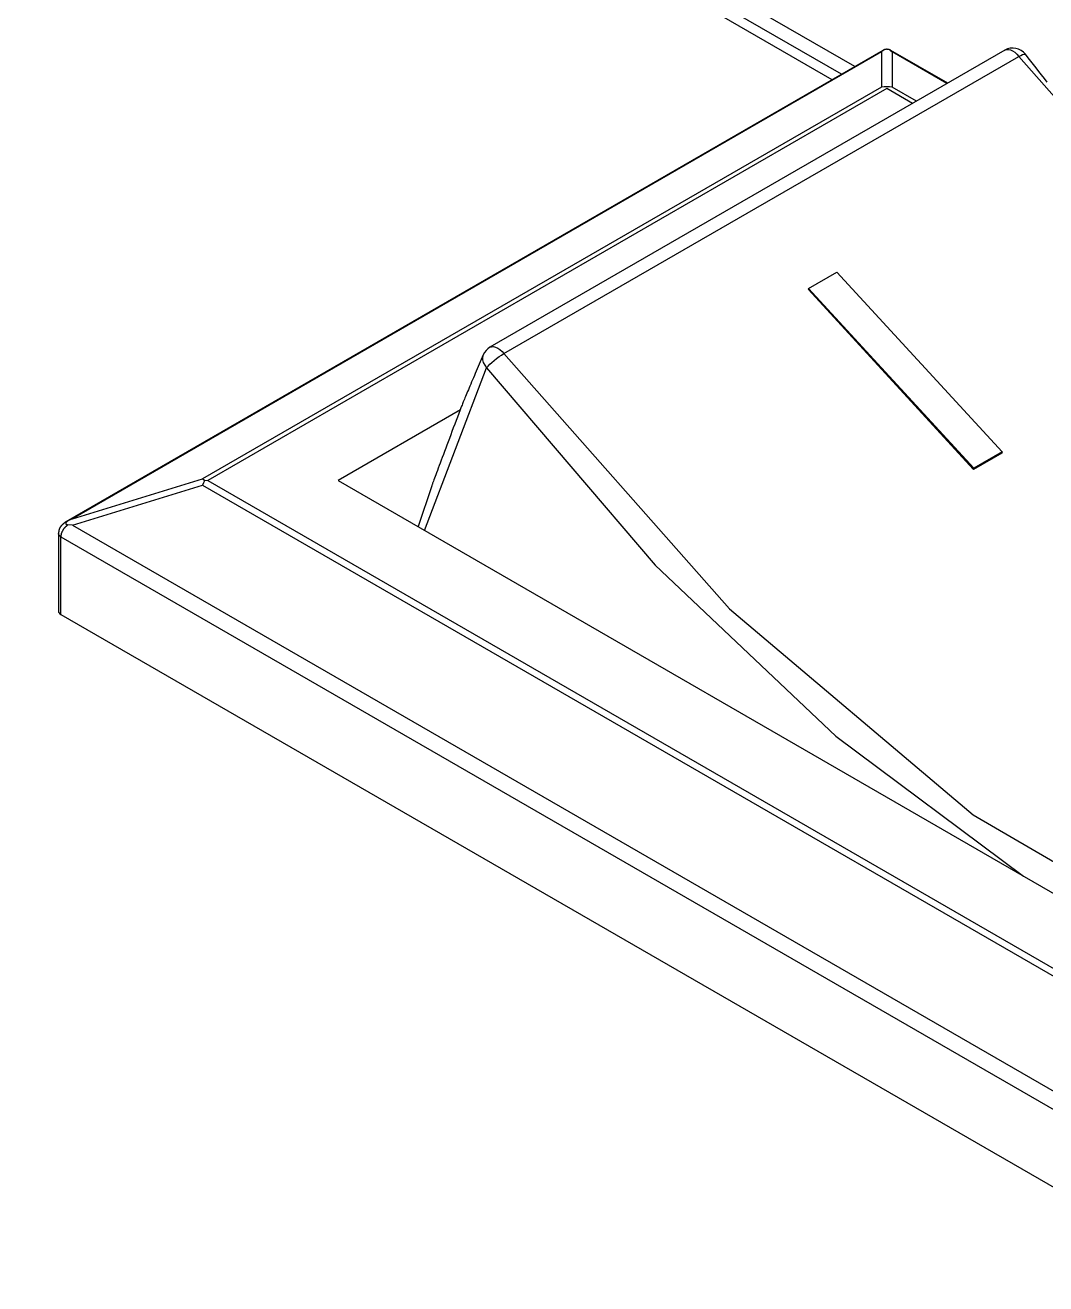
# Model space of a CAD drawing. Extents: x 2.69 to 8.09, y 2.38 to 7.06.
# Drawn here: x 7.5146 to 7.6401, y 6.7672 to 6.9221 of the extents above; entities that cross this region are included whole.
import ezdxf

# ---------------------------------------------------------------- set-up
doc = ezdxf.new("R2010")
doc.units = 0
doc.header["$LTSCALE"] = 0.5
doc.layers.add('TANGENT_LINES', color=7, linetype='CONTINUOUS')
doc.layers.add('VISIBLE', color=7, linetype='CONTINUOUS')

msp = doc.modelspace()

# ---------------------------------------------------------------- linework, layer by layer
at = {"layer": 'TANGENT_LINES'}
for p, q in [((7.613859901304488, 6.915377574047208), (7.447678460813433, 7.011322472272584)), ((7.619941198446029, 6.918789291840442), (7.520417310936505, 6.861329149300584)), ((7.619941198446029, 6.918789291840442), (7.619941198446307, 6.914461930699524)), ((7.620190210508246, 6.91900141310737), (7.620101360050547, 6.918981080238162)), ((7.621087991663634, 6.918981080240329), (7.620999141439126, 6.919001413126439)), ((7.627985668900974, 6.914899385425703), (7.621248153271623, 6.918789291840281)), ((7.621248153271623, 6.918789291840281), (7.621248153271623, 6.914461930699524)), ((7.57349153230057, 6.881673742504915), (7.636824915261176, 6.918239287757551)), ((7.619941198446307, 6.914461930699524), (7.536422778724504, 6.866242549182104)), ((7.620594675858965, 6.91427278095588), (7.537076256137161, 6.86605339943846)), ((7.623747516984325, 6.912452487305762), (7.620594675858965, 6.91427278095588)), ((7.624238064175778, 6.912735704855324), (7.621248153271623, 6.914461930699524)), ((7.563725493221026, 6.859910376616232), (7.571361052310787, 6.879934115646396)), ((7.520417310936557, 6.861329149300311), (7.536422778724501, 6.866242549182111)), ((7.537076256137161, 6.86605339943846), (7.662352950338486, 6.793724867205015)), ((7.520417310936783, 6.860574578589461), (7.536422778724504, 6.865487978471142)), ((7.536422778724504, 6.865487978471142), (7.661699472925828, 6.793159446237698)), ((7.519571911210766, 6.86094009356404), (7.519857393228421, 6.861074234752601)), ((7.520417310936783, 6.860574578589461), (7.661699472925828, 6.779005285333579)), ((7.518982874625465, 6.849578812820223), (7.518982874625465, 6.859130903744822)), ((7.518982874625465, 6.859130903634135), (7.66165697909716, 6.776757972021051))]:
    msp.add_line(p, q, dxfattribs=at)
for points in [[(7.635102125794488, 6.919008073678469), (7.635308141975044, 6.919085206830267), (7.635542788018981, 6.919096786878778), (7.635797431729778, 6.919042387815312), (7.636062705233525, 6.918924010881389), (7.636328849605771, 6.918746010946752), (7.636586073884417, 6.918514936301712), (7.636824915261204, 6.918239287757586)], [(7.636824915261198, 6.918239287757593), (7.637072209010432, 6.918373071392639), (7.637284713952967, 6.91846910404767), (7.637454931043384, 6.918523996845077), (7.637576853524019, 6.918535812683652), (7.637646178896261, 6.918504134596573)], [(7.636824915261114, 6.918239287757471), (7.664562399609069, 6.886813213435765), (7.694555140826914, 6.861501322718051), (7.725336382366669, 6.843541461161104)], [(7.570953312445026, 6.881535344873266), (7.570866940390251, 6.881229849817147), (7.57086644355971, 6.880901948812262), (7.570951844574932, 6.88056657174201), (7.571119254984279, 6.880238988887601), (7.571361052310682, 6.879934115646507)], [(7.571361052310683, 6.879934115646507), (7.571531879615294, 6.88013215963031), (7.571749633691388, 6.880353476266261), (7.572005946371938, 6.880589560480157), (7.572290967704374, 6.880831339688054), (7.57259374447873, 6.881069522450587), (7.572902641153368, 6.881294955537763), (7.573205787002312, 6.881498975682468), (7.573491532300594, 6.881673742504955)], [(7.571768742833881, 6.882442528425832), (7.571974759014438, 6.882519661577629), (7.572209405058374, 6.882531241626141), (7.572464048769172, 6.882476842562675), (7.572729322272918, 6.882358465628752), (7.572995466645165, 6.882180465694115), (7.573252690923811, 6.881949391049075), (7.573491532300597, 6.881673742504949)], [(7.573491532300507, 6.881673742504836), (7.601229016648462, 6.85024766818313), (7.631221757866308, 6.824935777465415), (7.662002999406062, 6.806975915908468)], [(7.571361052310593, 6.879934115646392), (7.592088797675954, 6.855620612639844), (7.614299017865531, 6.834578086513249), (7.63738043706562, 6.817385675481837)], [(7.519857392539726, 6.860607197889079), (7.519826296846298, 6.860581251941011), (7.519795256410267, 6.860555274095291), (7.519764326489036, 6.860529232454269), (7.519733562340003, 6.860503095120291), (7.519703019220565, 6.860476830195703), (7.519672752388123, 6.860450405782855), (7.519642817100075, 6.860423789984098), (7.519613268613818, 6.860396950901774), (7.519584162186757, 6.860369856638236), (7.519555553076285, 6.86034247529583), (7.519527496539803, 6.860314774976905), (7.519500047834712, 6.860286723783808), (7.519473262218408, 6.860258289818889), (7.51944718486241, 6.860229449289667), (7.519421817377203, 6.860200213410007), (7.519397149615506, 6.860170602842492), (7.519373171429863, 6.86014063824986), (7.51934987267281, 6.860110340294841), (7.519327243196885, 6.860079729640167), (7.519305272854631, 6.860048826948577), (7.519283951498581, 6.860017652882796), (7.51926326898128, 6.859986228105565), (7.519243215155263, 6.859954573279612), (7.519223779873072, 6.859922709067674), (7.519204952987244, 6.859890656132483), (7.519186726236136, 6.859858434834318), (7.519169118556719, 6.859826061171254), (7.5191521693144, 6.85979354786499), (7.519135918371489, 6.859760907557522), (7.5191204055903, 6.859728152890854), (7.519105670833143, 6.859695296506984), (7.519091753962329, 6.859662351047912), (7.519078694840174, 6.85962932915564), (7.519066533328982, 6.859596243472168), (7.519055309291071, 6.859563106639497), (7.51904506258875, 6.859529931299623), (7.519035833084331, 6.859496730094554), (7.519027640200527, 6.859463513946446), (7.519020412595572, 6.859430286140326), (7.519014053742442, 6.859397047842064), (7.519008467113157, 6.859363800217455), (7.519003556179737, 6.859330544432295), (7.518999224414204, 6.859297281652374), (7.518995375288569, 6.859264013043485), (7.518991912274862, 6.859230739771425), (7.518988738845096, 6.859197463001985), (7.51898575847129, 6.859164183900957), (7.518982874625465, 6.859130903634135)]]:
    msp.add_lwpolyline(points, dxfattribs=at)
at = {"layer": 'VISIBLE'}
for p, q in [((7.616643786269789, 6.916984850761611), (7.447678460813434, 7.014537025701387)), ((7.615013024198205, 6.916043329852142), (7.449646964732339, 7.011517467628905)), ((7.620098429175715, 6.918979389748844), (7.519598531113786, 6.860955747260732)), ((7.635102125794488, 6.919008073678468), (7.571768742833881, 6.882442528425832)), ((7.620190210818381, 6.919001415099169), (7.619941198446105, 6.918789291840235)), ((7.620999140034655, 6.919001415766011), (7.621248153271609, 6.918789291840242)), ((7.628071683156311, 6.914949045778567), (7.621090922542904, 6.918979389748446)), ((7.620594696244826, 6.914940468626689), (7.620594743906564, 6.914940325536672)), ((7.610968491948861, 6.889692267868925), (7.614448348155488, 6.891701363761927)), ((7.614448348155426, 6.891701363761834), (7.634779175959555, 6.869564311626624)), ((7.610968491948861, 6.889692267868925), (7.610902122024513, 6.88958930635797)), ((7.631253301007539, 6.867430095011318), (7.610902122024441, 6.889589306357856)), ((7.63129931975293, 6.86755521573362), (7.610968491948801, 6.889692267868831)), ((7.56812988388721, 6.874739298366245), (7.553085465450407, 6.86605339943846)), ((7.634733157214217, 6.869439190904458), (7.63125330100759, 6.867430095011456)), ((7.63477917595961, 6.869564311626769), (7.631299319752983, 6.867555215733767)), ((7.63477917595961, 6.869564311626769), (7.634733157214217, 6.869439190904458)), ((7.631299319752983, 6.867555215733767), (7.63125330100759, 6.867430095011456)), ((7.537076256137161, 6.86605339943846), (7.536659399687196, 6.866035290454079)), ((7.553085465450407, 6.86605339943846), (7.662352950338486, 6.802967788398196)), ((7.564606674197528, 6.865383559340312), (7.562942547040416, 6.86038247786844)), ((7.520417310936582, 6.861329149300376), (7.519857391521809, 6.861074235580027)), ((7.520417310936798, 6.860574578589438), (7.519857389641128, 6.860607199666014)), ((7.518694593898287, 6.859532723048868), (7.518694593898287, 6.849980631998823)), ((7.518982874625465, 6.849578812820223), (7.66165697909716, 6.767205881207139))]:
    msp.add_line(p, q, dxfattribs=at)
for points in [[(7.620372143527552, 6.919087803198503), (7.620368933509996, 6.919087225953738), (7.620365656208552, 6.91908661323138), (7.620362244339336, 6.919085929553839), (7.620358630618462, 6.919085139443523), (7.620354747762045, 6.919084207422842), (7.620350528486197, 6.919083098014202), (7.620345905507032, 6.91908177574001), (7.620340811540664, 6.919080205122676), (7.620335179682418, 6.919078350884561), (7.620328974653233, 6.919076194423645), (7.620322216118592, 6.919073746109185), (7.620314929237838, 6.919071019207252), (7.620307139170303, 6.919068026983916), (7.620298871075331, 6.919064782705248), (7.620290150112261, 6.919061299637319), (7.620281001440429, 6.919057591046196), (7.620271450219175, 6.919053670197951), (7.62026152160784, 6.919049550358656), (7.620251240765759, 6.919045244794377), (7.620240632852274, 6.919040766771188), (7.620229723026721, 6.919036129555158), (7.620218536448441, 6.919031346412353), (7.620207098276774, 6.91902643060885), (7.620195433671054, 6.919021395410714), (7.620183567790628, 6.91901625408402), (7.620171525794824, 6.919011019894831), (7.620159332842992, 6.919005706109224), (7.620147014094464, 6.919000325993265), (7.62013459470858, 6.918994892813027), (7.620122099844679, 6.918989419834577), (7.620109554662101, 6.918983920323988), (7.620096984320185, 6.918978407547328)], [(7.620372476529615, 6.919083952439253), (7.620371852912061, 6.919083805833039), (7.620371030597814, 6.91908359458887), (7.620369810890181, 6.919083254068792), (7.620368000185607, 6.919082721209695), (7.620365523561133, 6.919081969645585), (7.620362425635462, 6.919081009973839), (7.620358756292647, 6.919079854419924), (7.620354565416743, 6.919078515209311), (7.620349902891802, 6.919077004567469), (7.620344818601882, 6.919075334719867), (7.620339362431034, 6.919073517891974), (7.620333584263312, 6.919071566309261), (7.620327533982768, 6.919069492197193), (7.620321261473461, 6.919067307781244), (7.620314816619439, 6.91906502528688), (7.62030824930476, 6.919062656939571), (7.620301609413477, 6.919060214964788), (7.620294946829644, 6.919057711587999), (7.620288311437314, 6.919055159034673), (7.62028175312054, 6.919052569530278), (7.620275321763377, 6.919049955300284), (7.620269067249879, 6.919047328570161), (7.620263039464101, 6.91904470156538), (7.620257280844638, 6.919042085056373), (7.620251790373963, 6.919039481321128), (7.620246551313034, 6.919036889565246), (7.620241546901198, 6.919034308990099), (7.620236760377808, 6.919031738797067), (7.620232174982212, 6.919029178187522), (7.620227773953766, 6.919026626362844), (7.620223540531814, 6.919024082524405), (7.620219457955708, 6.919021545873582), (7.620215509464801, 6.919019015611755), (7.620211678298441, 6.919016490940294), (7.620207947695977, 6.919013971060577), (7.620204300896761, 6.91901145517398), (7.620200721140147, 6.919008942481881), (7.620197191665478, 6.919006432185652), (7.620193695712112, 6.919003923486676), (7.620190216519394, 6.919001415586319)], [(7.620804568193711, 6.919087122241841), (7.62080127652109, 6.919087997157244), (7.620797834370718, 6.919088888451519), (7.620794091264841, 6.919089812503538), (7.620789896725712, 6.919090785692171), (7.620785100275572, 6.919091824396291), (7.620779551436677, 6.919092944994768), (7.62077312071364, 6.919094160691159), (7.6207658260257, 6.919095462380416), (7.620757748481696, 6.919096831394845), (7.620748969431732, 6.919098249030248), (7.620739570225908, 6.919099696582423), (7.62072963221433, 6.91910115534717), (7.6207192367471, 6.919102606620289), (7.62070846517432, 6.91910403169758), (7.620697398846092, 6.919105411874841), (7.620686119112521, 6.919106728447872), (7.620674707323707, 6.919107962712475), (7.620663244829757, 6.919109095964449), (7.620651812980768, 6.919110109499591), (7.620640493126849, 6.919110984613704), (7.620629365624968, 6.919111702839364), (7.620618470969779, 6.919112255213019), (7.620607797135774, 6.919112645292837), (7.620597328512226, 6.919112877491757), (7.620587049488419, 6.919112956222721), (7.620576944453632, 6.919112885898668), (7.620566997797149, 6.919112670932542), (7.620557193908247, 6.919112315737282), (7.62054751717621, 6.919111824725829), (7.620537951990316, 6.919111202311124), (7.620528482739852, 6.919110452906113), (7.620519093814089, 6.919109580923728), (7.620509769602315, 6.919108590776917), (7.620500494493808, 6.919107486878617), (7.620491252916858, 6.919106273651794), (7.620482033753176, 6.919104956663889), (7.620472834393938, 6.919103543669157), (7.620463653188772, 6.919102042668168), (7.620454488487306, 6.91910046166149), (7.620445338639173, 6.919098808649691), (7.620436201993999, 6.919097091633342), (7.620427076901418, 6.919095318613009), (7.620417961711056, 6.919093497589264), (7.620408854772547, 6.919091636562676), (7.620399754435519, 6.919089743533812), (7.620390659049601, 6.91908782650324), (7.620381566964422, 6.91908589347153), (7.620372476529615, 6.919083952439253)], [(7.621092367399379, 6.918978407546006), (7.621079556668163, 6.918984080044838), (7.621066770338534, 6.918989738595556), (7.621054032812085, 6.918995369250051), (7.621041368490403, 6.919000958060206), (7.621028801775076, 6.91900649107791), (7.621016357067695, 6.919011954355053), (7.621004058769846, 6.919017333943518), (7.620991931283123, 6.919022615895195), (7.620979999009109, 6.919027786261972), (7.620968286349398, 6.919032831095731), (7.620956817705577, 6.919037736448367), (7.620945617479234, 6.919042488371762), (7.620934710071959, 6.919047072917806), (7.620924119885341, 6.919051476138384), (7.620913871320969, 6.919055684085386), (7.620903988780433, 6.919059682810696), (7.620894496665322, 6.919063458366207), (7.620885419377222, 6.919066996803799), (7.620876781317725, 6.919070284175366), (7.620868606888418, 6.919073306532789), (7.620860920490893, 6.919076049927963), (7.620853746526737, 6.919078500412766), (7.620847102230295, 6.919080648135937), (7.620840954277382, 6.919082512145803), (7.620835247593852, 6.919084123923117), (7.620829927021029, 6.919085514996949), (7.620824937400243, 6.919086716896366), (7.620820223572823, 6.919087761150442), (7.620815730380091, 6.919088679288238), (7.62081140266338, 6.919089502838832), (7.62080718526401, 6.919090263331282), (7.620803023023316, 6.919090992294667)], [(7.6209991343352, 6.919001416253055), (7.620993828232824, 6.919004836914977), (7.620988515906063, 6.919008251607733), (7.62098319113054, 6.919011654362156), (7.620977847681867, 6.91901503920908), (7.62097247933566, 6.91901840017934), (7.62096707986754, 6.919021731303767), (7.620961643053123, 6.919025026613197), (7.620956162668028, 6.919028280138463), (7.620950632487868, 6.919031485910399), (7.620945046288263, 6.91903463795984), (7.620939397844827, 6.919037730317617), (7.620933680933183, 6.919040757014564), (7.620927889328942, 6.919043712081518), (7.620922016807725, 6.919046589549308), (7.620916057145148, 6.919049383448771), (7.620910004634441, 6.919052088307131), (7.620903860263622, 6.919054705071893), (7.620897629685051, 6.919057239163653), (7.620891318645909, 6.919059696093946), (7.620884932893381, 6.919062081374303), (7.620878478174649, 6.919064400516259), (7.620871960236899, 6.919066659031346), (7.620865384827312, 6.9190688624311), (7.620858757693074, 6.919071016227051), (7.620852084581366, 6.919073125930735), (7.620845371239373, 6.919075197053685), (7.620838623414279, 6.919077235107435), (7.620831846853267, 6.919079245603516), (7.620825047303521, 6.919081234053465), (7.620818230512223, 6.919083205968811), (7.620811402226559, 6.919085166861093), (7.620804568193711, 6.919087122241841)], [(7.640319754882523, 6.915070802636708), (7.639967760669019, 6.915518079617041), (7.6396229125796, 6.915958077477798), (7.639284189739401, 6.916391836093212), (7.638950571273554, 6.916820395337506), (7.638621036307186, 6.917244795084902), (7.638294563965427, 6.917666075209624), (7.637970133373409, 6.918085275585899), (7.63764672365626, 6.918503436087948)], [(7.62059466589487, 6.914495333345671), (7.620263199103773, 6.914504896202745), (7.619941198446327, 6.914461930699536)], [(7.621248153271603, 6.914461930699536), (7.620926142801485, 6.914504896704306), (7.620594665913423, 6.914495331201819)], [(7.57095331244513, 6.881535344873161), (7.570827798690445, 6.881242749428301), (7.570702526580434, 6.880950692066358), (7.570577737759768, 6.880659710870253), (7.570453673873125, 6.880370343922902), (7.570330576565173, 6.880083129307223), (7.570208687480589, 6.879798605106134), (7.570088248264047, 6.879517309402555), (7.569969500560218, 6.879239780279403), (7.569852686013776, 6.878966555819596), (7.569738046269396, 6.878698174106052), (7.569625822971751, 6.878435173221687), (7.569516257765512, 6.878178091249425), (7.569409592295354, 6.877927466272179), (7.569306068205951, 6.877683836372868), (7.569205927141977, 6.877447739634412), (7.569109410748106, 6.877219714139728), (7.569016760669007, 6.877000297971733), (7.568928218549358, 6.876790029213348), (7.56884402603383, 6.876589445947488), (7.5687644247671, 6.876399086257075), (7.568689656393836, 6.876219488225022), (7.568619874033107, 6.876050992809617), (7.568554763909809, 6.875892901311319), (7.568493858882269, 6.875744173521159), (7.568436691717618, 6.87560376902712), (7.568382795183002, 6.875470647417186), (7.568331702045555, 6.875343768279341), (7.568282945072415, 6.875222091201575), (7.568236057030722, 6.875104575771866), (7.568190570687615, 6.874990181578205), (7.568146018810229, 6.874877868208574), (7.568101934165706, 6.874766595250957)], [(7.568101934165706, 6.874766595250957), (7.567932879783002, 6.874316021828792), (7.56776418630531, 6.873866397630258), (7.567596214637645, 6.873418671878984), (7.567429325685016, 6.872973793798595), (7.567263880352439, 6.872532712612722), (7.567100239544925, 6.872096377544997), (7.566938764167486, 6.871665737819047), (7.566779815125134, 6.8712417426585), (7.566623753322885, 6.870825341286986), (7.566470939665749, 6.870417482928135), (7.56632173505874, 6.870019116805577), (7.566176500406867, 6.86963119214294), (7.566035596615147, 6.869254658163851), (7.565899384588589, 6.868890464091943), (7.565768225232213, 6.868539559150845), (7.56564247945102, 6.868202892564181), (7.565522508150034, 6.867881413555587), (7.565408672234258, 6.867576071348687), (7.565301332608711, 6.867287815167114), (7.565200850178403, 6.867017594234493), (7.565107585848347, 6.866766357774457), (7.565021900523558, 6.866535055010635), (7.564944155109043, 6.866324635166652), (7.564874710509821, 6.866136047466142), (7.5648139276309, 6.865970241132732), (7.564762167377294, 6.865828165390051), (7.564719778037402, 6.865710736278515), (7.564686314290826, 6.865616782551865), (7.564660079196651, 6.865541841051222), (7.564639265591776, 6.865481158720083), (7.564622066313102, 6.865429982501945), (7.564606674197528, 6.865383559340312)], [(7.536422778724518, 6.866242549182113), (7.536533333672722, 6.866163437911097), (7.53665939284494, 6.866035285309937)], [(7.53665940530482, 6.866035289185349), (7.536533339255916, 6.865780691235192), (7.536422778724518, 6.865487978471173)], [(7.519577208892385, 6.860943279801454), (7.519535122247615, 6.860910329152873), (7.519493155666864, 6.860877377929463), (7.519451429214152, 6.860844425556398), (7.519410062953498, 6.86081147145885), (7.519369176948919, 6.860778515061988), (7.519328891264439, 6.86074555579099), (7.519289325964071, 6.860712593071021), (7.519250601111843, 6.86067962632726), (7.519212836771765, 6.860646654984873), (7.519176153007862, 6.860613678469037), (7.519140669884151, 6.86058069620492), (7.519106507464652, 6.860547707617697), (7.519073785813384, 6.860514712132539), (7.519042624994367, 6.860481709174619), (7.519013145071618, 6.860448698169107), (7.518985462390027, 6.860415677623712), (7.51895960144696, 6.860382623388488), (7.518935491245121, 6.860349487756128), (7.518913056338307, 6.860316221921836), (7.518892221280312, 6.860282777080809), (7.518872910624939, 6.860249104428255), (7.518855048925981, 6.860215155159374), (7.518838560737235, 6.860180880469371), (7.518823370612502, 6.860146231553447), (7.518809403105577, 6.860111159606804), (7.518796582770255, 6.860075615824647), (7.518784834160335, 6.860039551402173), (7.518774081817443, 6.860002918481351), (7.518764249774925, 6.859965708737421), (7.518755261384822, 6.859927966837177), (7.518747039951458, 6.859889741158468), (7.518739508779158, 6.859851080079138), (7.518732591172252, 6.859812031977035), (7.518726210435062, 6.859772645230005), (7.518720289871919, 6.859732968215896), (7.518714752787142, 6.859693049312552), (7.51870952248506, 6.85965293689782), (7.518704522270003, 6.859612679349552), (7.518699675446294, 6.859572325045589), (7.518694905318257, 6.859531922363779)], [(7.519857393581691, 6.861074233964974), (7.519846378673165, 6.861068450768586), (7.519835375058972, 6.861062649266073), (7.519824394033447, 6.861056811151316), (7.519813446890921, 6.861050918118189), (7.51980254492573, 6.861044951860569), (7.519791699432204, 6.861038894072336), (7.519780921704679, 6.861032726447364), (7.519770223037488, 6.861026430679528), (7.519759614724966, 6.86101998846271), (7.519749108061442, 6.861013381490785), (7.519738714341252, 6.861006591457627), (7.519728444858731, 6.860999600057117), (7.519718313159249, 6.860992393159043), (7.519708343786565, 6.860984977036333), (7.519698564638313, 6.860977364183701), (7.519689003612933, 6.86096956709737), (7.519679688608872, 6.860961598273557), (7.519670647524575, 6.860953470208488), (7.519661908258486, 6.860945195398381), (7.519653498709054, 6.860936786339462), (7.519645446774716, 6.860928255527948), (7.519637780353921, 6.860919615460062), (7.519630527345114, 6.860910878632027), (7.519623715588723, 6.860902057502772), (7.519617369002487, 6.860893162009581), (7.519611505155396, 6.860884198008557), (7.519606141037674, 6.860875170983746), (7.519601293639536, 6.860866086419195), (7.519596979951207, 6.86085694979895), (7.519593216962904, 6.860847766607057), (7.519590021664851, 6.860838542327565), (7.519587411047267, 6.860829282444517), (7.51958540210037, 6.860819992441963), (7.519584011072453, 6.860810678544186), (7.51958324088706, 6.860801360269893), (7.519583082939199, 6.860792068640079), (7.51958352824355, 6.860782835055202), (7.5195845678148, 6.860773690915719), (7.519586192667627, 6.860764667622089), (7.519588393816711, 6.860755796574766), (7.51959116227674, 6.860747109174214), (7.519594489062391, 6.860738636820887), (7.519598364463662, 6.860730408875314), (7.519602771903843, 6.860722435368862), (7.51960769101867, 6.860714715671251), (7.519613101404222, 6.860707249040572), (7.519618982656576, 6.860700034734915), (7.51962531437181, 6.860693072012372), (7.519632076146004, 6.860686360131032), (7.51963924757523, 6.860679898348985), (7.51964680825557, 6.860673685924322), (7.519654737626127, 6.860667722727736), (7.519663013458329, 6.860662015138075), (7.519671612517895, 6.860656573459003), (7.519680511556672, 6.860651408048312), (7.519689687326509, 6.860646529263803), (7.519699116579255, 6.860641947463271), (7.519708776066755, 6.860637673004511), (7.519718642540862, 6.860633716245324), (7.51972869275342, 6.860630087543503), (7.519738903456278, 6.860626797256847), (7.519749251843789, 6.860623854015111), (7.519759721241609, 6.860621242504545), (7.519770299456643, 6.860618929911549), (7.51978097439809, 6.860616883023067), (7.519791733975149, 6.860615068626027), (7.519802566097018, 6.860613453507373), (7.519813458672894, 6.860612004454033), (7.519824399611975, 6.860610688252949), (7.519835376823465, 6.860609471691059), (7.519846378216556, 6.860608321555294), (7.519857391700448, 6.860607204632593)], [(7.518982874625465, 6.859130903870268), (7.518968161179025, 6.859140989274384), (7.518953490917462, 6.859151093289894), (7.51893890702565, 6.859161234528192), (7.518924452688463, 6.859171431600668), (7.518910171090779, 6.859181703118717), (7.518896105417474, 6.859192067693736), (7.51888229885342, 6.859202543937115), (7.518868794583499, 6.859213150460247), (7.518855635792581, 6.859223905874526), (7.518842865665542, 6.859234828791347), (7.51883052738726, 6.8592459378221), (7.518818664142609, 6.859257251578184), (7.518807319116465, 6.859268788670986), (7.518796535493705, 6.859280567711905), (7.518786356459202, 6.85929260731233), (7.518776825197834, 6.859304926083656), (7.51876798480728, 6.859317542599699), (7.518759853859494, 6.859330464864416), (7.518752392891947, 6.859343675870635), (7.518745554048909, 6.859357154993963), (7.518739289474646, 6.859370881610006), (7.518733551313431, 6.859384835094372), (7.51872829170953, 6.859398994822668), (7.518723462807212, 6.859413340170501), (7.518719016750746, 6.859427850513477), (7.5187149056844, 6.859442505227205), (7.518711081752441, 6.85945728368729), (7.518707497099139, 6.85947216526934), (7.518704103868766, 6.859487129348961), (7.518700854205585, 6.859502155301763), (7.518697700253869, 6.859517222503352), (7.518694594157881, 6.859532310329331)], [(7.518694593898287, 6.849980631998823), (7.518713506023874, 6.849869770336863), (7.518769515618256, 6.8497631690264), (7.518860470264131, 6.849664924696014), (7.518982874625465, 6.849578812820223)]]:
    msp.add_lwpolyline(points, dxfattribs=at)
for centre, start, end in [((7.63608637775394, 6.917303299256345), 37.56561025820504, 119.9999996957783), ((7.572752994793333, 6.880737754003707), 119.9999996957783, 156.0978331888488)]:
    msp.add_arc(centre, 0.0019685039370079, start, end, dxfattribs=at)

doc.saveas('drawing.dxf')
